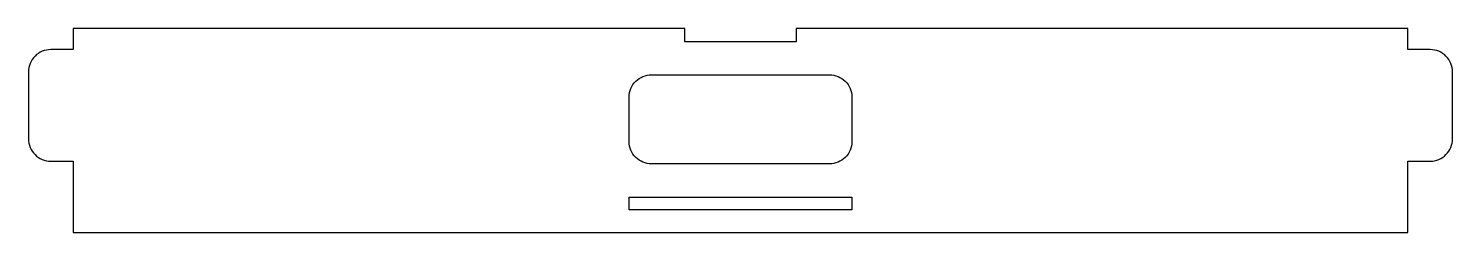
# Model space of a CAD drawing. Header units: millimetres. Extents: x 305 to 624, y 627 to 672.
import ezdxf

# ---------------------------------------------------------------- set-up
doc = ezdxf.new("R2010")
doc.units = ezdxf.units.MM
doc.header["$MEASUREMENT"] = 0
doc.layers.add('Make2D$visible$lines', color=178, linetype='Continuous', true_color=0x000000)

msp = doc.modelspace()

# ---------------------------------------------------------------- linework, layer by layer
at = {"layer": 'Make2D$visible$lines'}
for points in [[(476.77, 669.35), (451.77, 669.35), (451.77, 672.35), (314.77, 672.35), (314.77, 667.62), (309.77, 667.62, 0.414214), (304.77, 662.62), (304.77, 655.12), (304.77, 647.62, 0.414214), (309.77, 642.62), (314.77, 642.62), (314.77, 626.62), (613.77, 626.62), (613.77, 642.62), (618.77, 642.62, 0.414214), (623.77, 647.62), (623.77, 655.12), (623.77, 662.62, 0.414214), (618.77, 667.62), (613.77, 667.62), (613.77, 672.35), (476.77, 672.35)], [(439.34, 646.99), (439.34, 656.99, -0.414214), (444.34, 661.99), (464.27, 661.99), (484.2, 661.99, -0.414214), (489.2, 656.99), (489.2, 646.99, -0.414214), (484.2, 641.99), (464.27, 641.99), (444.34, 641.99, -0.414214)]]:
    msp.add_lwpolyline(points, format="xyb", close=True, dxfattribs=at)
msp.add_lwpolyline([(439.34, 634.55), (489.2, 634.55), (489.2, 631.69), (439.34, 631.69)], close=True, dxfattribs=at)

doc.saveas('drawing.dxf')
